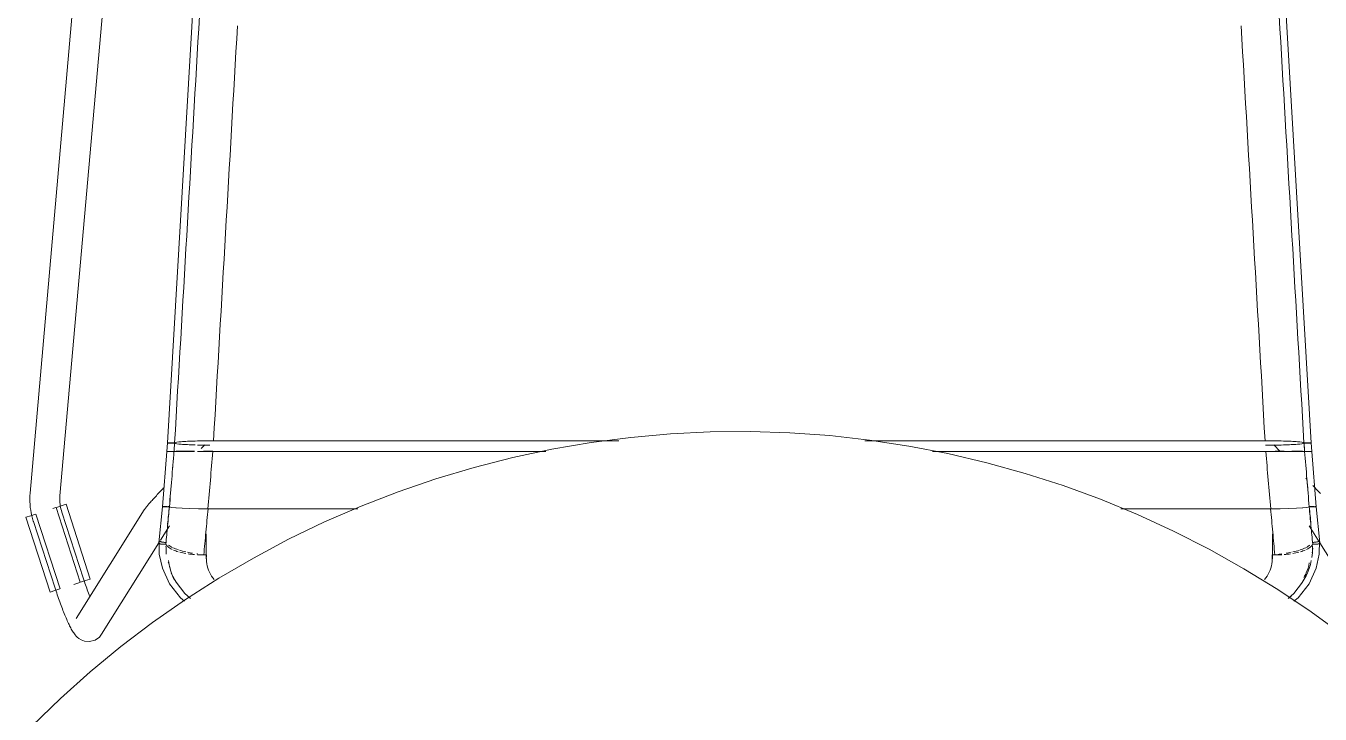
# Model space of a CAD drawing. Header units: millimetres. Extents: x 155927 to 317870, y -36033 to 97293.
# Drawn here: x 158661 to 159180, y 12593 to 12869 of the extents above; entities that cross this region are included whole.
import ezdxf

# ---------------------------------------------------------------- set-up
doc = ezdxf.new("R2010")
doc.units = ezdxf.units.MM
doc.header["$MEASUREMENT"] = 0
doc.layers.add('I-FURN', color=8, linetype='CONTINUOUS', lineweight=9)

msp = doc.modelspace()

# ---------------------------------------------------------------- linework, layer by layer
at = {"layer": 'I-FURN'}
for p, q in [((158701.76, 13124.6), (158662.81, 12681.28)), ((158674.76, 12680.23), (158712.06, 13104.73)), ((158737.24, 13033.31), (158717.96, 12701.41)), ((159157.48, 13033.31), (159176.76, 12701.41)), ((158729.06, 12702.2), (158725.93, 12702.07)), ((158732.62, 12702.27), (158729.06, 12702.2)), ((158736.41, 12702.3), (158732.62, 12702.27)), ((158899, 12702.3), (158736.41, 12702.3)), ((158736.41, 12702.3), (158899, 12702.3)), ((158903.77, 12703.61), (158887.9, 12701.55)), ((158919.7, 12705.04), (158903.77, 12703.61)), ((158935.68, 12705.83), (158919.7, 12705.04)), ((158951.68, 12705.97), (158935.68, 12705.83)), ((158967.67, 12705.48), (158951.68, 12705.97)), ((158983.63, 12704.35), (158967.67, 12705.48)), ((158999.53, 12702.58), (158983.63, 12704.35)), ((159158.31, 12702.3), (158997.74, 12702.3)), ((158997.74, 12702.3), (159158.31, 12702.3)), ((159015.35, 12700.18), (158999.53, 12702.58)), ((159162.1, 12702.27), (159158.31, 12702.3)), ((159165.66, 12702.2), (159162.1, 12702.27)), ((159168.79, 12702.07), (159165.66, 12702.2)), ((158717.68, 12698.05), (158715.86, 12675.85)), ((158717.68, 12698.05), (158717.95, 12701.41)), ((158717.75, 12698.05), (158717.68, 12698.05)), ((158717.68, 12698.05), (158717.75, 12698.05)), ((158717.75, 12698.05), (158717.68, 12698.05)), ((158717.68, 12698.05), (158717.74, 12698.05)), ((158717.93, 12698.04), (158718.23, 12698.04)), ((158718.23, 12698.04), (158717.94, 12698.04)), ((158718.02, 12701.43), (158717.96, 12701.41)), ((158717.96, 12701.41), (158718.02, 12701.38)), ((158718.21, 12701.46), (158718.02, 12701.43)), ((158718.02, 12701.38), (158718.21, 12701.35)), ((158718.5, 12701.48), (158718.21, 12701.46)), ((158718.21, 12701.35), (158718.51, 12701.33)), ((158718.23, 12698.05), (158718.62, 12698.05)), ((158718.61, 12698.05), (158718.23, 12698.05)), ((158718.61, 12698.04), (158718.23, 12698.04)), ((158718.23, 12698.04), (158718.61, 12698.04)), ((158718.88, 12701.5), (158718.5, 12701.48)), ((158718.51, 12701.33), (158718.89, 12701.31)), ((158719.07, 12698.05), (158718.61, 12698.05)), ((158719.06, 12698.04), (158718.61, 12698.04)), ((158718.61, 12698.04), (158719.06, 12698.04)), ((158718.62, 12698.05), (158719.07, 12698.05)), ((158719.33, 12701.51), (158718.88, 12701.5)), ((158718.89, 12701.31), (158719.34, 12701.3)), ((158719.55, 12698.04), (158719.06, 12698.04)), ((158719.06, 12698.04), (158719.55, 12698.04)), ((158719.07, 12698.05), (158719.56, 12698.05)), ((158719.56, 12698.05), (158719.07, 12698.05)), ((158719.82, 12701.52), (158719.33, 12701.51)), ((158719.34, 12701.3), (158719.83, 12701.3)), ((158720.05, 12698.04), (158719.55, 12698.04)), ((158719.55, 12698.04), (158720.05, 12698.04)), ((158719.56, 12698.05), (158720.06, 12698.05)), ((158720.05, 12698.05), (158719.56, 12698.05)), ((158720.32, 12701.51), (158719.82, 12701.52)), ((158719.83, 12701.3), (158720.33, 12701.3)), ((158720.52, 12698.05), (158720.05, 12698.05)), ((158720.52, 12698.04), (158720.05, 12698.04)), ((158720.05, 12698.04), (158720.52, 12698.04)), ((158720.06, 12698.05), (158720.53, 12698.05)), ((158720.79, 12701.51), (158720.32, 12701.51)), ((158720.33, 12701.3), (158720.8, 12701.31)), ((158721.41, 12698.02), (158720.52, 12698.04)), ((158720.52, 12698.04), (158721.4, 12698.02)), ((158721.68, 12701.72), (158720.79, 12701.51)), ((158720.8, 12701.31), (158721.7, 12701.1)), ((158721.4, 12698.02), (158723.15, 12698.01)), ((158723.15, 12698.01), (158721.41, 12698.02)), ((158721.42, 12698.07), (158723.18, 12698.08)), ((158723.17, 12698.08), (158721.42, 12698.07)), ((158723.43, 12701.91), (158721.68, 12701.72)), ((158721.7, 12701.1), (158723.45, 12700.9)), ((158723.15, 12698.01), (158725.65, 12698)), ((158725.65, 12698), (158723.16, 12698.01)), ((158725.67, 12698.09), (158723.17, 12698.08)), ((158723.18, 12698.08), (158725.67, 12698.09)), ((158725.93, 12702.07), (158723.43, 12701.91)), ((158723.45, 12700.9), (158725.95, 12700.74)), ((158725.65, 12698), (158728.79, 12697.99)), ((158728.79, 12697.99), (158725.66, 12698)), ((158725.67, 12698.09), (158728.8, 12698.1)), ((158728.79, 12698.1), (158725.67, 12698.09)), ((158725.95, 12700.74), (158729.07, 12700.62)), ((158732.36, 12697.99), (158729.91, 12697.99)), ((158729.91, 12697.99), (158732.36, 12697.99)), ((158729.92, 12700.59), (158732.62, 12700.54)), ((158732.92, 12700.66), (158731.45, 12699.13)), ((158732.35, 12698.11), (158736.13, 12698.11)), ((158736.13, 12698.11), (158732.35, 12698.11)), ((158736.14, 12697.98), (158732.36, 12697.99)), ((158732.36, 12697.99), (158736.14, 12697.98)), ((158732.62, 12700.54), (158734.87, 12700.52)), ((158869.78, 12697.98), (158736.14, 12697.98)), ((158736.14, 12697.98), (158869.78, 12697.98)), ((158872.13, 12698.86), (158856.48, 12695.53)), ((158887.9, 12701.55), (158872.13, 12698.86)), ((159031.06, 12697.14), (159015.35, 12700.18)), ((159158.58, 12697.98), (159024.83, 12697.98)), ((159024.83, 12697.98), (159158.58, 12697.98)), ((159046.63, 12693.48), (159031.06, 12697.14)), ((159158.42, 12700.51), (159162.1, 12700.54)), ((159162.36, 12697.99), (159158.58, 12697.98)), ((159158.58, 12697.98), (159162.36, 12697.99)), ((159164.37, 12697.99), (159161.8, 12700.66)), ((159162.1, 12700.54), (159165.65, 12700.62)), ((159165.93, 12697.99), (159162.36, 12697.99)), ((159162.36, 12697.99), (159165.93, 12697.99)), ((159162.37, 12698.11), (159165.92, 12698.1)), ((159165.93, 12698.1), (159162.37, 12698.11)), ((159165.65, 12700.62), (159168.77, 12700.74)), ((159169.06, 12698), (159165.93, 12697.99)), ((159165.93, 12697.99), (159169.06, 12698)), ((159168.77, 12700.74), (159171.27, 12700.9)), ((159171.29, 12701.91), (159168.79, 12702.07)), ((159169.05, 12698.09), (159171.54, 12698.08)), ((159171.55, 12698.08), (159169.05, 12698.09)), ((159169.06, 12698), (159171.57, 12698.01)), ((159171.56, 12698.01), (159169.07, 12698)), ((159171.27, 12700.9), (159173.02, 12701.1)), ((159173.04, 12701.72), (159171.29, 12701.91)), ((159171.54, 12698.08), (159173.3, 12698.07)), ((159173.3, 12698.07), (159171.55, 12698.08)), ((159173.31, 12698.02), (159171.57, 12698.01)), ((159171.57, 12698.01), (159173.32, 12698.02)), ((159173.02, 12701.1), (159173.92, 12701.31)), ((159173.93, 12701.51), (159173.04, 12701.72)), ((159174.2, 12698.04), (159173.31, 12698.02)), ((159173.32, 12698.02), (159174.2, 12698.04)), ((159173.92, 12701.31), (159174.39, 12701.3)), ((159174.4, 12701.51), (159173.93, 12701.51)), ((159174.19, 12698.05), (159174.66, 12698.05)), ((159174.67, 12698.05), (159174.2, 12698.05)), ((159174.67, 12698.04), (159174.2, 12698.04)), ((159174.2, 12698.04), (159174.67, 12698.04)), ((159174.39, 12701.3), (159174.89, 12701.3)), ((159174.9, 12701.52), (159174.4, 12701.51)), ((159174.66, 12698.05), (159175.16, 12698.05)), ((159175.16, 12698.05), (159174.67, 12698.05)), ((159175.17, 12698.04), (159174.67, 12698.04)), ((159174.67, 12698.04), (159175.17, 12698.04)), ((159174.89, 12701.3), (159175.38, 12701.3)), ((159175.39, 12701.51), (159174.9, 12701.52)), ((159175.16, 12698.05), (159175.65, 12698.05)), ((159175.65, 12698.05), (159175.16, 12698.05)), ((159175.66, 12698.04), (159175.17, 12698.04)), ((159175.17, 12698.04), (159175.66, 12698.04)), ((159175.38, 12701.3), (159175.83, 12701.31)), ((159175.84, 12701.5), (159175.39, 12701.51)), ((159175.65, 12698.05), (159176.1, 12698.05)), ((159176.11, 12698.05), (159175.65, 12698.05)), ((159176.11, 12698.04), (159175.66, 12698.04)), ((159175.66, 12698.04), (159176.11, 12698.04)), ((159175.83, 12701.31), (159176.21, 12701.33)), ((159176.22, 12701.48), (159175.84, 12701.5)), ((159176.1, 12698.05), (159176.48, 12698.05)), ((159176.49, 12698.05), (159176.11, 12698.05)), ((159176.49, 12698.04), (159176.11, 12698.04)), ((159176.11, 12698.04), (159176.49, 12698.04)), ((159176.21, 12701.33), (159176.51, 12701.35)), ((159176.51, 12701.46), (159176.22, 12701.48)), ((159176.48, 12698.05), (159176.78, 12698.05)), ((159176.78, 12698.05), (159176.49, 12698.05)), ((159176.78, 12698.04), (159176.49, 12698.04)), ((159176.49, 12698.04), (159176.79, 12698.04)), ((159176.7, 12701.43), (159176.51, 12701.46)), ((159176.51, 12701.35), (159176.7, 12701.38)), ((159176.76, 12701.41), (159176.7, 12701.43)), ((159176.7, 12701.38), (159176.76, 12701.41)), ((159177.04, 12698.05), (159176.77, 12701.41)), ((159176.78, 12698.05), (159176.97, 12698.05)), ((159176.97, 12698.05), (159176.78, 12698.04)), ((159176.97, 12698.05), (159176.78, 12698.05)), ((159176.79, 12698.04), (159176.97, 12698.05)), ((159176.97, 12698.05), (159177.04, 12698.05)), ((159177.04, 12698.05), (159176.97, 12698.05)), ((159176.97, 12698.05), (159177.04, 12698.05)), ((159177.04, 12698.05), (159176.97, 12698.05)), ((159177.04, 12698.05), (159178.86, 12675.85)), ((158856.48, 12695.53), (158840.97, 12691.59)), ((159062.05, 12689.2), (159046.63, 12693.48)), ((158825.64, 12687.03), (158810.5, 12681.85)), ((158840.97, 12691.59), (158825.64, 12687.03)), ((159077.28, 12684.31), (159062.05, 12689.2)), ((159175.14, 12686.8), (159174.65, 12687.31)), ((158714.21, 12681.09), (158714.61, 12681.53)), ((158714.61, 12681.53), (158715.03, 12681.97)), ((158715.03, 12681.97), (158715.45, 12682.42)), ((158715.45, 12682.42), (158715.88, 12682.89)), ((158715.88, 12682.89), (158716.32, 12683.36)), ((158810.5, 12681.85), (158795.58, 12676.08)), ((159092.3, 12678.81), (159077.28, 12684.31)), ((159177.95, 12683.83), (159177.49, 12684.32)), ((159178.4, 12683.36), (159177.95, 12683.83)), ((159178.84, 12682.89), (159178.4, 12683.36)), ((159179.27, 12682.42), (159178.84, 12682.89)), ((159179.69, 12681.97), (159179.27, 12682.42)), ((159180.11, 12681.53), (159179.69, 12681.97)), ((159180.51, 12681.09), (159180.11, 12681.53)), ((158662.73, 12680.14), (158662.7, 12679)), ((158662.7, 12679), (158662.71, 12677.86)), ((158662.71, 12677.86), (158662.77, 12676.72)), ((158662.81, 12681.28), (158662.73, 12680.14)), ((158662.77, 12676.72), (158662.88, 12675.58)), ((158674.7, 12678.88), (158674.72, 12679.54)), ((158674.71, 12678.22), (158674.7, 12678.88)), ((158674.74, 12677.56), (158674.71, 12678.22)), ((158674.72, 12679.54), (158674.76, 12680.2)), ((158674.81, 12676.9), (158674.74, 12677.56)), ((158674.76, 12680.2), (158674.76, 12680.23)), ((158674.89, 12676.24), (158674.81, 12676.9)), ((158675.01, 12675.59), (158674.89, 12676.24)), ((158675.3, 12676.18), (158677.25, 12676.81)), ((158686.94, 12646.81), (158677.25, 12676.81)), ((158709.72, 12676.06), (158709.92, 12676.31)), ((158709.92, 12676.31), (158710.13, 12676.56)), ((158710.13, 12676.56), (158710.36, 12676.82)), ((158710.36, 12676.82), (158710.61, 12677.1)), ((158710.61, 12677.1), (158710.86, 12677.4)), ((158710.86, 12677.4), (158711.14, 12677.71)), ((158711.14, 12677.71), (158711.42, 12678.03)), ((158711.42, 12678.03), (158711.73, 12678.37)), ((158711.73, 12678.37), (158712.04, 12678.72)), ((158712.04, 12678.72), (158712.37, 12679.08)), ((158712.37, 12679.08), (158712.71, 12679.46)), ((158712.71, 12679.46), (158713.07, 12679.85)), ((158713.07, 12679.85), (158713.44, 12680.25)), ((158713.44, 12680.25), (158713.82, 12680.67)), ((158713.82, 12680.67), (158714.21, 12681.09)), ((159107.1, 12672.72), (159092.3, 12678.81)), ((158661.1, 12671.6), (158663.05, 12672.23)), ((158670.78, 12641.59), (158661.1, 12671.6)), ((158662.88, 12675.58), (158663.03, 12674.45)), ((158663.03, 12674.45), (158663.23, 12673.32)), ((158663.05, 12672.23), (158665.02, 12672.87)), ((158663.23, 12673.32), (158663.47, 12672.21)), ((158663.47, 12672.21), (158663.75, 12671.1)), ((158663.75, 12671.1), (158664.08, 12670.01)), ((158674.83, 12642.9), (158665.14, 12672.9)), ((158671.95, 12675.1), (158673.11, 12675.48)), ((158673.21, 12675.51), (158682.9, 12645.5)), ((158673.33, 12675.55), (158675.3, 12676.18)), ((158675.15, 12674.94), (158675.01, 12675.59)), ((158675.32, 12674.3), (158675.15, 12674.94)), ((158675.51, 12673.67), (158675.32, 12674.3)), ((158684.22, 12646.86), (158675.51, 12673.67)), ((158708.6, 12674.58), (158681.3, 12630.99)), ((158708.6, 12674.58), (158708.82, 12674.9)), ((158708.82, 12674.9), (158709, 12675.16)), ((158709, 12675.16), (158709.17, 12675.39)), ((158709.17, 12675.39), (158709.35, 12675.61)), ((158709.35, 12675.61), (158709.53, 12675.83)), ((158709.53, 12675.83), (158709.72, 12676.06)), ((158715.85, 12675.85), (158714.43, 12661.35)), ((158715.92, 12675.87), (158715.85, 12675.85)), ((158715.85, 12675.85), (158715.92, 12675.82)), ((158715.86, 12675.85), (158715.92, 12675.87)), ((158715.92, 12675.82), (158715.86, 12675.85)), ((158716.1, 12675.9), (158715.92, 12675.87)), ((158715.92, 12675.87), (158716.11, 12675.9)), ((158715.92, 12675.82), (158716.11, 12675.8)), ((158716.4, 12675.92), (158716.1, 12675.9)), ((158716.11, 12675.9), (158716.4, 12675.92)), ((158716.11, 12675.8), (158716.41, 12675.77)), ((158716.41, 12675.77), (158716.11, 12675.8)), ((158716.78, 12675.93), (158716.4, 12675.92)), ((158716.4, 12675.92), (158716.78, 12675.93)), ((158716.41, 12675.77), (158716.79, 12675.76)), ((158716.79, 12675.76), (158716.41, 12675.77)), ((158717.23, 12675.94), (158716.78, 12675.93)), ((158716.78, 12675.93), (158717.23, 12675.94)), ((158716.79, 12675.76), (158717.24, 12675.75)), ((158717.25, 12675.75), (158716.79, 12675.76)), ((158717.72, 12675.95), (158717.23, 12675.94)), ((158717.23, 12675.94), (158717.72, 12675.95)), ((158717.24, 12675.75), (158717.73, 12675.74)), ((158717.74, 12675.74), (158717.25, 12675.75)), ((158717.73, 12675.74), (158718.23, 12675.75)), ((158718.24, 12675.75), (158717.74, 12675.74)), ((158718.69, 12675.94), (158718.22, 12675.95)), ((158718.22, 12675.95), (158718.69, 12675.94)), ((158718.23, 12675.75), (158718.7, 12675.75)), ((158718.71, 12675.75), (158718.24, 12675.75)), ((158718.7, 12675.75), (158719.59, 12675.56)), ((158719.59, 12675.56), (158718.71, 12675.75)), ((158721.31, 12675.38), (158719.59, 12675.56)), ((158719.59, 12675.56), (158721.33, 12675.38)), ((158723.77, 12675.23), (158721.33, 12675.38)), ((158721.33, 12675.38), (158723.81, 12675.23)), ((158726.84, 12675.12), (158723.8, 12675.23)), ((158723.81, 12675.23), (158726.91, 12675.12)), ((158730.35, 12675.04), (158726.9, 12675.12)), ((158726.91, 12675.12), (158730.44, 12675.04)), ((158734.08, 12675.02), (158730.44, 12675.04)), ((158730.44, 12675.04), (158734.2, 12675.02)), ((158734.2, 12675.02), (158794.32, 12675.02)), ((158794.32, 12675.02), (158734.2, 12675.02)), ((158795.58, 12676.08), (158780.9, 12669.71)), ((159100.4, 12675.02), (159160.52, 12675.02)), ((159160.52, 12675.02), (159100.4, 12675.02)), ((159121.63, 12666.04), (159107.1, 12672.72)), ((159160.52, 12675.02), (159164.28, 12675.04)), ((159164.28, 12675.04), (159160.64, 12675.02)), ((159167.82, 12675.12), (159164.37, 12675.04)), ((159164.38, 12675.04), (159167.81, 12675.12)), ((159167.81, 12675.12), (159170.91, 12675.23)), ((159170.92, 12675.23), (159167.88, 12675.12)), ((159170.91, 12675.23), (159173.39, 12675.38)), ((159173.39, 12675.38), (159170.95, 12675.23)), ((159173.39, 12675.38), (159175.13, 12675.56)), ((159175.13, 12675.56), (159173.41, 12675.38)), ((159176.01, 12675.75), (159175.13, 12675.56)), ((159175.13, 12675.56), (159176.02, 12675.75)), ((159176.48, 12675.75), (159176.01, 12675.75)), ((159176.02, 12675.75), (159176.49, 12675.75)), ((159176.5, 12675.95), (159176.03, 12675.94)), ((159176.03, 12675.94), (159176.5, 12675.95)), ((159176.98, 12675.74), (159176.48, 12675.75)), ((159176.49, 12675.75), (159176.99, 12675.74)), ((159177, 12675.95), (159176.5, 12675.95)), ((159176.5, 12675.95), (159177, 12675.95)), ((159177.47, 12675.75), (159176.98, 12675.74)), ((159176.99, 12675.74), (159177.48, 12675.75)), ((159177.49, 12675.94), (159177, 12675.95)), ((159177, 12675.95), (159177.49, 12675.94)), ((159177.93, 12675.76), (159177.47, 12675.75)), ((159177.48, 12675.75), (159177.93, 12675.76)), ((159177.94, 12675.93), (159177.49, 12675.94)), ((159177.49, 12675.94), (159177.94, 12675.93)), ((159177.93, 12675.76), (159178.31, 12675.77)), ((159178.31, 12675.77), (159177.93, 12675.76)), ((159178.31, 12675.77), (159178.61, 12675.8)), ((159178.6, 12675.8), (159178.31, 12675.77)), ((159178.62, 12675.9), (159178.32, 12675.92)), ((159178.32, 12675.92), (159178.61, 12675.9)), ((159178.61, 12675.9), (159178.8, 12675.87)), ((159178.61, 12675.8), (159178.8, 12675.82)), ((159178.8, 12675.87), (159178.62, 12675.9)), ((159178.87, 12675.85), (159178.8, 12675.87)), ((159178.8, 12675.87), (159178.86, 12675.85)), ((159178.86, 12675.85), (159178.8, 12675.82)), ((159178.8, 12675.82), (159178.87, 12675.85)), ((159178.87, 12675.85), (159180.29, 12661.35)), ((158664.08, 12670.01), (158664.1, 12669.96)), ((158664.1, 12669.96), (158672.81, 12643.15)), ((158715.11, 12662.36), (158718.77, 12668.21)), ((158780.9, 12669.71), (158766.49, 12662.77)), ((159135.89, 12658.78), (159121.63, 12666.04)), ((159175.95, 12668.21), (159180.01, 12661.73)), ((158691.47, 12624.62), (158714.5, 12661.39)), ((158714.64, 12656.79), (158714.55, 12662.25)), ((158733.49, 12664.97), (158733.49, 12655.22)), ((158766.49, 12662.77), (158752.37, 12655.25)), ((159161.23, 12655.22), (159161.23, 12664.97)), ((159180.08, 12656.79), (159180.17, 12662.25)), ((159180.22, 12661.39), (159203.25, 12624.62)), ((158715.85, 12651.14), (158714.64, 12656.79)), ((158733.55, 12656.46), (158732.5, 12656.46)), ((159149.85, 12650.96), (159135.89, 12658.78)), ((159162.22, 12656.46), (159161.17, 12656.46)), ((159178.87, 12651.14), (159180.08, 12656.79)), ((158718.76, 12644.83), (158715.85, 12651.14)), ((158752.37, 12655.25), (158738.56, 12647.17)), ((159163.48, 12642.58), (159149.85, 12650.96)), ((159175.96, 12644.83), (159178.87, 12651.14)), ((158680.32, 12644.67), (158682.8, 12645.47)), ((158684.99, 12646.18), (158683.02, 12645.54)), ((158684.33, 12646.53), (158684.22, 12646.86)), ((158684.56, 12645.84), (158684.33, 12646.53)), ((158684.79, 12645.15), (158684.56, 12645.84)), ((158685.02, 12644.46), (158684.79, 12645.15)), ((158686.94, 12646.81), (158684.99, 12646.18)), ((158721.33, 12645.53), (158719.42, 12649.22)), ((158724.83, 12640.96), (158721.33, 12645.53)), ((158738.56, 12647.17), (158725.08, 12638.55)), ((159169.89, 12640.96), (159173.39, 12645.53)), ((159173.39, 12645.53), (159175.3, 12649.22)), ((158672.74, 12642.22), (158670.78, 12641.59)), ((158674.71, 12642.86), (158672.74, 12642.22)), ((158672.96, 12642.69), (158672.81, 12643.15)), ((158673.2, 12641.95), (158672.96, 12642.69)), ((158673.45, 12641.22), (158673.2, 12641.95)), ((158673.7, 12640.48), (158673.45, 12641.22)), ((158673.95, 12639.75), (158673.7, 12640.48)), ((158685.25, 12643.78), (158685.02, 12644.46)), ((158685.49, 12643.11), (158685.25, 12643.78)), ((158685.72, 12642.44), (158685.49, 12643.11)), ((158685.96, 12641.79), (158685.72, 12642.44)), ((158686.19, 12641.14), (158685.96, 12641.79)), ((158686.43, 12640.5), (158686.19, 12641.14)), ((158686.66, 12639.88), (158686.43, 12640.5)), ((158723.09, 12639.3), (158718.76, 12644.83)), ((158727.17, 12639), (158724.83, 12640.96)), ((159176.77, 12633.67), (159163.48, 12642.58)), ((159167.56, 12639.01), (159169.89, 12640.96)), ((159171.63, 12639.3), (159175.96, 12644.83)), ((158674.2, 12639.03), (158673.95, 12639.75)), ((158674.45, 12638.32), (158674.2, 12639.03)), ((158674.71, 12637.61), (158674.45, 12638.32)), ((158674.96, 12636.91), (158674.71, 12637.61)), ((158675.22, 12636.22), (158674.96, 12636.91)), ((158675.47, 12635.54), (158675.22, 12636.22)), ((158675.73, 12634.88), (158675.47, 12635.54)), ((158675.98, 12634.23), (158675.73, 12634.88)), ((158725.08, 12638.55), (158711.96, 12629.39)), ((158724.8, 12637.93), (158723.09, 12639.3)), ((159169.92, 12637.93), (159171.63, 12639.3)), ((158676.23, 12633.59), (158675.98, 12634.23)), ((158676.48, 12632.96), (158676.23, 12633.59)), ((158676.73, 12632.35), (158676.48, 12632.96)), ((158676.98, 12631.75), (158676.73, 12632.35)), ((158677.22, 12631.18), (158676.98, 12631.75)), ((158677.47, 12630.61), (158677.22, 12631.18)), ((158677.71, 12630.07), (158677.47, 12630.61)), ((158677.94, 12629.54), (158677.71, 12630.07)), ((158678.18, 12629.03), (158677.94, 12629.54)), ((159189.69, 12624.24), (159176.77, 12633.67)), ((158678.41, 12628.54), (158678.18, 12629.03)), ((158678.64, 12628.07), (158678.41, 12628.54)), ((158678.87, 12627.61), (158678.64, 12628.07)), ((158679.1, 12627.17), (158678.87, 12627.61)), ((158679.33, 12626.74), (158679.1, 12627.17)), ((158679.56, 12626.33), (158679.33, 12626.74)), ((158679.8, 12625.93), (158679.56, 12626.33)), ((158680.04, 12625.54), (158679.8, 12625.93)), ((158680.29, 12625.16), (158680.04, 12625.54)), ((158680.57, 12624.76), (158680.29, 12625.16)), ((158680.88, 12624.36), (158680.57, 12624.76)), ((158681.25, 12623.94), (158680.88, 12624.36)), ((158690.57, 12623.5), (158691.47, 12624.62)), ((158711.96, 12629.39), (158699.22, 12619.72)), ((158681.72, 12623.47), (158681.25, 12623.94)), ((158682.35, 12622.95), (158681.72, 12623.47)), ((158683.26, 12622.39), (158682.35, 12622.95)), ((158684.64, 12621.86), (158683.26, 12622.39)), ((158686.61, 12621.69), (158684.64, 12621.86)), ((158688.84, 12622.28), (158686.61, 12621.69)), ((158699.22, 12619.72), (158686.87, 12609.55)), ((158690.57, 12623.5), (158688.84, 12622.28)), ((158686.87, 12609.55), (158674.94, 12598.89)), ((158674.94, 12598.89), (158663.44, 12587.76))]:
    msp.add_line(p, q, dxfattribs=at)
for points in [[(158720.79, 12701.51), (158724.01, 12756.91), (158730.45, 12867.67), (158736.89, 12978.27), (158740.11, 13033.5)], [(159173.93, 12701.51), (159170.71, 12756.91), (159164.27, 12867.67), (159157.83, 12978.27), (159154.61, 13033.5)], [(158736.41, 12702.3), (158739.6, 12757.83), (158742.8, 12813.35), (158745.99, 12868.79)], [(159148.72, 12868.79), (159151.92, 12813.33), (159155.12, 12757.83), (159158.31, 12702.3)], [(158720.8, 12701.31), (158720.2, 12701.29), (158718.69, 12701.29), (158717.95, 12701.37), (158717.95, 12701.41)], [(158718.71, 12675.75), (158719.01, 12679.46), (158719.61, 12686.89), (158720.22, 12694.32), (158720.52, 12698.04)], [(158720.79, 12701.51), (158720.74, 12700.93), (158720.65, 12699.77), (158720.56, 12698.62), (158720.52, 12698.04)], [(158720.8, 12701.31), (158720.75, 12700.76), (158720.66, 12699.68), (158720.57, 12698.6), (158720.53, 12698.05)], [(158734.87, 12700.52), (158733.16, 12700.53), (158731.46, 12700.55), (158729.91, 12700.59)], [(158735.11, 12686.49), (158735.46, 12690.32), (158735.8, 12694.15), (158736.14, 12697.98)], [(159158.58, 12697.98), (159158.92, 12694.15), (159159.26, 12690.32), (159159.61, 12686.49)], [(159173.92, 12701.31), (159173.97, 12700.76), (159174.06, 12699.68), (159174.15, 12698.6), (159174.19, 12698.05)], [(159173.93, 12701.51), (159173.98, 12700.93), (159174.07, 12699.77), (159174.15, 12698.62), (159174.2, 12698.04)], [(159176.01, 12675.75), (159175.71, 12679.46), (159175.11, 12686.89), (159174.5, 12694.32), (159174.2, 12698.04)], [(158718.69, 12675.94), (158718.99, 12679.59), (158719.3, 12683.24), (158719.6, 12686.89)], [(158719.9, 12690.5), (158719.93, 12690.91), (158719.97, 12691.32), (158720, 12691.73)], [(158734.08, 12675.02), (158734.42, 12678.84), (158734.77, 12682.66), (158735.11, 12686.49)], [(159159.61, 12686.49), (159159.95, 12682.66), (159160.29, 12678.84), (159160.64, 12675.02)], [(158718.7, 12675.75), (158718.46, 12673.23), (158717.98, 12668.19), (158717.51, 12663.24), (158717.27, 12660.8)], [(158718.69, 12675.94), (158718.45, 12673.57), (158718.22, 12671.2), (158717.98, 12668.86)], [(158734.2, 12675.02), (158733.89, 12671.88), (158733.3, 12665.63), (158732.76, 12659.49), (158732.5, 12656.46)], [(159160.52, 12675.02), (159160.83, 12671.88), (159161.42, 12665.63), (159161.96, 12659.49), (159162.22, 12656.46)], [(159176.02, 12675.75), (159176.26, 12673.23), (159176.74, 12668.19), (159177.21, 12663.24), (159177.45, 12660.8)], [(159176.05, 12675.75), (159176.28, 12673.44), (159176.51, 12671.13), (159176.74, 12668.86)], [(158714.61, 12662.1), (158714.65, 12662.06), (158714.78, 12661.96), (158715.07, 12661.83), (158715.46, 12661.71), (158715.92, 12661.62), (158716.41, 12661.55), (158716.91, 12661.52), (158717.22, 12661.52), (158717.37, 12661.53)], [(158719.81, 12658.63), (158719.12, 12658.96), (158717.98, 12659.66), (158717.41, 12660.41), (158717.27, 12660.8)], [(158717.31, 12659.97), (158717.32, 12659.32), (158717.35, 12658.67), (158717.42, 12658.02)], [(158717.44, 12656.8), (158717.36, 12657.62), (158717.35, 12658.44), (158717.35, 12659.27)], [(158718.28, 12660.44), (158718.68, 12660.12), (158719.21, 12659.8), (158719.85, 12659.49)], [(158720.1, 12659.37), (158720.73, 12659.08), (158721.47, 12658.8), (158722.29, 12658.54)], [(158722.25, 12657.75), (158721.52, 12657.95), (158720.88, 12658.19), (158720.28, 12658.43)], [(158722.72, 12658.38), (158723.52, 12658.13), (158724.4, 12657.9), (158725.32, 12657.68)], [(158725.3, 12657.07), (158724.45, 12657.21), (158723.65, 12657.37), (158722.91, 12657.56)], [(158725.98, 12657.53), (158726.62, 12657.39), (158727.28, 12657.25), (158727.96, 12657.13)], [(158728.78, 12656.63), (158727.88, 12656.71), (158727, 12656.81), (158726.15, 12656.93)], [(158729.66, 12656.88), (158729.76, 12656.87), (158729.85, 12656.85), (158729.94, 12656.84)], [(158732.5, 12656.46), (158731.62, 12656.47), (158730.77, 12656.5), (158729.93, 12656.55)], [(158733.5, 12654.95), (158733.49, 12655.45), (158733.5, 12655.96), (158733.55, 12656.46)], [(159161.17, 12656.46), (159161.22, 12655.96), (159161.23, 12655.45), (159161.23, 12654.94)], [(159165, 12656.56), (159164.09, 12656.5), (159163.17, 12656.47), (159162.22, 12656.46)], [(159163.63, 12656.7), (159164.11, 12656.75), (159164.58, 12656.82), (159165.04, 12656.88)], [(159168.57, 12656.93), (159167.72, 12656.81), (159166.85, 12656.69), (159165.93, 12656.63)], [(159166.74, 12657.14), (159167.43, 12657.26), (159168.08, 12657.39), (159168.74, 12657.53)], [(159169.4, 12657.68), (159170.33, 12657.89), (159171.27, 12658.12), (159172.12, 12658.37)], [(159171.8, 12657.56), (159171.06, 12657.38), (159170.25, 12657.22), (159169.42, 12657.07)], [(159172.44, 12658.52), (159173.26, 12658.79), (159174.07, 12659.07), (159174.62, 12659.37)], [(159174.45, 12658.43), (159173.86, 12658.18), (159173.2, 12657.95), (159172.47, 12657.74)], [(159174.87, 12659.49), (159175.51, 12659.8), (159175.9, 12660.12), (159176.23, 12660.44)], [(159177.42, 12659.26), (159177.41, 12658), (159177.31, 12656.74), (159177.13, 12655.5)], [(159177.22, 12657.29), (159177.33, 12658.17), (159177.35, 12659.07), (159177.35, 12659.97)], [(158718.24, 12653.55), (158718.44, 12652.83), (158718.67, 12652.11), (158718.94, 12651.4)], [(159168.96, 12640.14), (159168.53, 12639.73), (159168.08, 12639.34), (159167.62, 12638.96)]]:
    msp.add_open_spline(points, degree=3, dxfattribs=at)
for points, knots in [([(158720.79, 12701.51), (158721.07, 12701.65), (158722.45, 12701.86), (158725.81, 12702.08), (158728.98, 12702.2), (158732.58, 12702.28), (158735.13, 12702.3), (158736.41, 12702.3)], [-1, -1, -1, -1, -0.666667, -0.5, -0.333333, -0.166667, 0, 0, 0, 0]), ([(159158.31, 12702.3), (159159.59, 12702.3), (159162.14, 12702.28), (159165.74, 12702.2), (159168.91, 12702.08), (159172.27, 12701.86), (159173.65, 12701.65), (159173.93, 12701.51)], [-1, -1, -1, -1, -0.833333, -0.666667, -0.5, -0.333333, 0, 0, 0, 0]), ([(158717.95, 12701.41), (158717.95, 12701.42), (158718.09, 12701.45), (158718.48, 12701.48), (158718.87, 12701.5), (158719.32, 12701.51), (158719.82, 12701.52), (158720.32, 12701.52), (158720.64, 12701.51), (158720.79, 12701.51)], [-0.498493, -0.498493, -0.498493, -0.498493, -0.375, -0.3125, -0.25, -0.1875, -0.125, -0.0625, 0, 0, 0, 0]), ([(158729.06, 12700.62), (158727.93, 12700.65), (158725.83, 12700.73), (158722.48, 12700.95), (158721.09, 12701.16), (158720.8, 12701.31)], [-0.6666667, -0.6666667, -0.6666667, -0.6666667, -0.5, -0.3333333, 0, 0, 0, 0]), ([(159173.92, 12701.31), (159173.63, 12701.16), (159172.24, 12700.95), (159168.89, 12700.73), (159165.73, 12700.61), (159162.17, 12700.53), (159159.66, 12700.51), (159158.42, 12700.51)], [-1, -1, -1, -1, -0.6666667, -0.5, -0.3333333, -0.1666667, -0.003964, -0.003964, -0.003964, -0.003964]), ([(159176.77, 12701.41), (159176.77, 12701.39), (159176.63, 12701.36), (159176.23, 12701.33), (159175.85, 12701.31), (159175.39, 12701.3), (159174.89, 12701.29), (159174.39, 12701.3), (159174.07, 12701.3), (159173.92, 12701.31)], [-0.5, -0.5, -0.5, -0.5, -0.375, -0.3125, -0.25, -0.1875, -0.125, -0.0625, 0, 0, 0, 0]), ([(159173.93, 12701.51), (159174.15, 12701.51), (159174.65, 12701.52), (159175.28, 12701.52), (159175.74, 12701.5), (159176.15, 12701.49), (159176.61, 12701.46), (159176.77, 12701.42), (159176.77, 12701.41)], [-1, -1, -1, -1, -0.90625, -0.8125, -0.765625, -0.71875, -0.625, -0.501507, -0.501507, -0.501507, -0.501507]), ([(159175.52, 12682.05), (159175.38, 12683.7), (159174.94, 12689.03), (159174.5, 12694.36), (159174.2, 12698.05)], [0.2766114, 0.2766114, 0.2766114, 0.2766114, 0.5, 1, 1, 1, 1]), ([(158717.27, 12660.8), (158717.12, 12660.78), (158716.84, 12660.75), (158716.41, 12660.73), (158716.04, 12660.74), (158715.75, 12660.77), (158715.48, 12660.8), (158715.23, 12660.85), (158715, 12660.91), (158714.81, 12660.98), (158714.61, 12661.07), (158714.51, 12661.16), (158714.48, 12661.21)], [0, 0, 0, 0, 0.0555556, 0.1111111, 0.1666667, 0.1944444, 0.2222222, 0.2777778, 0.3055556, 0.3333333, 0.3888889, 0.4444444, 0.4444444, 0.4444444, 0.4444444]), ([(159177.45, 12660.8), (159177.31, 12660.41), (159176.75, 12659.66), (159175.61, 12658.96), (159174.93, 12658.64)], [0, 0, 0, 0, 0.1666667, 0.3309695, 0.3309695, 0.3309695, 0.3309695]), ([(159177.35, 12661.53), (159177.57, 12661.52), (159178.06, 12661.53), (159178.81, 12661.61), (159179.48, 12661.77), (159179.91, 12661.94), (159180.06, 12662.06), (159180.11, 12662.1)], [-1, -1, -1, -1, -0.90625, -0.8125, -0.71875, -0.625, -0.5625, -0.5625, -0.5625, -0.5625]), ([(159180.24, 12661.21), (159180.22, 12661.18), (159180.18, 12661.14), (159180.07, 12661.06), (159179.88, 12660.96), (159179.56, 12660.86), (159179.16, 12660.78), (159178.81, 12660.75), (159178.43, 12660.73), (159177.99, 12660.74), (159177.63, 12660.77), (159177.45, 12660.8)], [0.5555556, 0.5555556, 0.5555556, 0.5555556, 0.5833333, 0.6180556, 0.6527778, 0.7222222, 0.7916667, 0.8263889, 0.8611111, 0.9305556, 1, 1, 1, 1]), ([(158736.66, 12646.57), (158735.89, 12647.48), (158733.96, 12650.48), (158733.33, 12654.08), (158733.55, 12656.46)], [0.5, 0.5, 0.5, 0.5, 0.6666667, 1, 1, 1, 1]), ([(159161.17, 12656.46), (159161.39, 12654.08), (159160.76, 12650.48), (159158.83, 12647.48), (159158.06, 12646.57)], [0, 0, 0, 0, 0.3333333, 0.5, 0.5, 0.5, 0.5]), ([(158721.33, 12645.56), (158720.82, 12646.38), (158719.24, 12649.1), (158718.64, 12652.09), (158718.36, 12654.19)], [-0.4024189, -0.4024189, -0.4024189, -0.4024189, -0.3333333, -0.1789981, -0.1789981, -0.1789981, -0.1789981]), ([(159176.87, 12654.22), (159176.43, 12652.11), (159175.42, 12649.03), (159173.79, 12646.26), (159173.2, 12645.39)], [0.1763318, 0.1763318, 0.1763318, 0.1763318, 0.3333333, 0.408557, 0.408557, 0.408557, 0.408557]), ([(159173.92, 12647.46), (159174.26, 12648.05), (159175.29, 12649.9), (159175.78, 12651.88), (159176.01, 12653.25)], [0.6175454, 0.6175454, 0.6175454, 0.6175454, 0.6666667, 0.7702374, 0.7702374, 0.7702374, 0.7702374])]:
    msp.add_open_spline(points, degree=3, knots=knots, dxfattribs=at)

doc.saveas('drawing.dxf')
